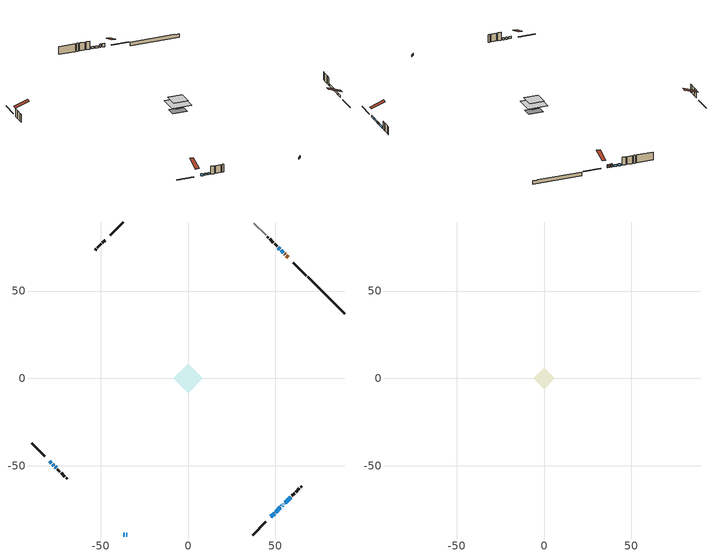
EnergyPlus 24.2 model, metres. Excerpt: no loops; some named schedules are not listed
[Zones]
conditioned space
 floor othersidecoefficients (Floor1 construction): -3.05,0 0,3.05 3.05,0 0,-3.05 z0.8
 floor adiabatic (AdiabaticFloorConstruction): -8.29,0 0,8.29 8.29,0 0,-8.29 z3.24
 floor foundation (Slab1 construction): -5.28,1.08 -1.08,5.28 5.28,-1.08 1.08,-5.28 z-1.49
 wall outside (RimJoist1 construction): 37.07,-89.48 44.54,-82.01 / -89.48,-37.07 -82.01,-44.54 / -37.07,89.48 -44.54,82.01 / 67.71,58.84 60.23,66.31 z0.8:1.1
 wall outside (AdiabaticWallConstruction 1): 57.32,69.23 56.29,70.25 / 55.64,70.91 55.24,71.3 z0.8:2.83
 wall outside (AdiabaticWallConstruction): -37.07,-89.48 -36.23,-89.48 / 47.45,-79.09 49.47,-77.08 / 54.59,71.96 53.26,73.29 / 52.6,73.95 51.65,74.9 / -79.09,-47.45 -78.08,-48.46 / -35.3,-89.48 -34.88,-89.48 / 50.13,-76.42 52.88,-73.67 / 53.53,-73.02 53.96,-72.58 / 54.62,-71.93 54.87,-71.68 / -77.43,-49.12 -76.62,-49.93 / -75.96,-50.58 -75.39,-51.15 / 55.53,-71.02 58.76,-67.79 z0.8:2.02
 wall outside (Wall1 construction): 59.41,-67.13 60.93,-65.62 / -74.74,-51.81 -73.22,-53.32 / -47.45,79.09 -48.97,77.58 / 50.99,75.56 49.48,77.07 z0.8:5.68
 wall outside (Wall2 construction): 61.58,-64.96 63.74,-62.81 / -72.57,-53.98 -70.41,-56.14 / -49.63,76.92 -51.78,74.76 / 48.82,77.73 46.66,79.88 z0.8:5.68
 wall outside (Wall3 construction): 64.4,-62.15 65.05,-61.5 / -69.75,-56.8 -69.1,-57.44 / -52.44,74.11 -53.09,73.46 / 46.01,80.54 45.36,81.19 z0.8:5.68
 wall foundation (FoundationWall1 construction): 68.36,58.18,-1.49 68.36,58.18,0.8 87.37,39.18,0.8 87.37,39.18,0.66 89.48,37.07,0.66 89.48,37.07,-1.49
 wall adiabatic (Wall4 construction): 44.7,81.85 37.72,88.83 z0.8:5.68
 window (WindowConstruction 9): -37.07,-89.48 -36.23,-89.48 z0.8:2.02
 window (WindowConstruction 3): 47.45,-79.09 49.47,-77.08 z0.8:2.02
 window (WindowConstruction 4): 54.59,71.96 53.26,73.29 z0.8:2.02
 window (WindowConstruction 5): 52.6,73.95 51.65,74.9 z0.8:2.02
 window (WindowConstruction 6): -79.09,-47.45 -78.08,-48.46 z0.8:2.02
 window (WindowConstruction 10): -35.3,-89.48 -34.88,-89.48 z0.8:2.02
 window (WindowConstruction 7): 50.13,-76.42 52.88,-73.67 z0.8:2.02
 window (WindowConstruction 8): 53.53,-73.01 53.96,-72.59 z0.8:2.02
 window (WindowConstruction 11): 54.62,-71.93 54.87,-71.68 z0.8:2.02
 window (WindowConstruction): -77.43,-49.12 -76.62,-49.93 z0.8:2.02
 window (WindowConstruction 1): -75.96,-50.58 -75.39,-51.15 z0.8:2.02
 window (WindowConstruction 2): 55.53,-71.02 58.76,-67.79 z0.8:2.02
 door (Door): 57.32,69.23 56.29,70.25 z0.8:2.83
 door (Door 1): 55.64,70.91 55.24,71.3 z0.8:2.83
 ceiling adiabatic (AdiabaticFloorConstruction): 0,-8.29 8.29,0 0,8.29 -8.29,0 z3.24
attic - vented
 floor to conditioned space (Floor2 construction Reversed): -6.25,0 0,6.25 6.25,0 0,-6.25 z5.68
 roof outside (Roof1 construction): 46.8,-79.75,5.68 40.71,-73.67,8.54 39.11,-75.27,8.54 45.19,-81.35,5.68; -79.75,-46.8,5.68 -73.67,-40.71,8.54 -75.27,-39.11,8.54 -81.35,-45.19,5.68; -46.8,79.75,5.68 -40.71,73.67,8.54 -39.11,75.27,8.54 -45.19,81.35,5.68; 57.97,68.57,5.68 51.89,62.49,8.54 53.49,60.89,8.54 59.58,66.97,5.68
[Building]
Building 1: Terrain=Suburbs
[Site:Location]
Toronto City Centre_ON: Latitude {deg}=43.63; Longitude {deg}=-79.39; Time Zone {hr}=-5; Elevation {m}=77; Keep Site Location Information=Yes
[Site:GroundTemperature:Shallow]
5.01852, 3.26908, 3.12898, 3.95918, 7.29196, 10.6092, 13.4851, 15.3069, 15.4617, 13.9799, 11.1774, 7.9619
[Site:WaterMainsTemperature]
Calculation Method=Schedule; Temperature Schedule=mains temperature schedule
[Material] Roughness=Rough; Thermal Absorptance=0.9
Name | Thickness {m} | Conductivity {W/m-K} | Density {kg/m3} | Specific Heat {J/kg-K} | Solar Absorptance | Visible Absorptance
asphalt or fiberglass shingles | 0.00635 | 0.162714 | 1121.4 | 1465.45 | 0.4 | 0.4
ceiling loosefill ins | 0.338667 | 0.0480833 | 16.02 | 1046.75 | 0.7 | 0.7
ceiling stud and cavity | 0.1397 | 0.532454 | 65.682 | 1177.47 | 0.7 | 0.7
concrete 4.0 in. | 0.1016 | 1.803125 | 2242.8 | 837.4 | 0.7 | 0.7
concrete 8.0 in. | 0.2032 | 1.803125 | 2242.8 | 837.4 | 0.7 | 0.7
door material | 0.04445 | 0.053851 | 512.64 | 1214.23 | 0.7 | 0.7
door material 1 | 0.04445 | 0.188738 | 512.64 | 1214.23 | 0.7 | 0.7
exterior vertical ins | 0.0216942 | 0.029427 | 32.04 | 1214.23 | 0.7 | 0.7
floor covering | 0.0127 | 0.0433444 | 54.468 | 1339.84 | 0.6 | 0.6
floor rigid ins; rim joist rigid ins; wall rigid ins | 0.051816 | 0.029427 | 32.04 | 1214.23 | 0.7 | 0.7
floor rigid ins 1; wall rigid ins 1 | 0.512978 | 0.029427 | 32.04 | 1214.23 | 0.7 | 0.7
floor stud and cavity | 0.1397 | 0.0765144 | 92.3553 | 1139.71 | 0.7 | 0.7
floor stud and cavity 1 | 0.1397 | 1.75129 | 37.0049 | 1207.88 | 0.7 | 0.7
furniture material conditioned space 1 | 0.1524 | 0.115458 | 640.8 | 1214.23 | 0.6 | 0.6
gypsum board | 0.0127 | 0.160291 | 801 | 837.4 | 0.6 | 0.6
gypsum board 1 | 0.0127 | 0.160291 | 801 | 837.4 | 0.7 | 0.7
osb sheathing 0.5 in. | 0.0127 | 0.115458 | 512.64 | 1214.23 | 0.7 | 0.7
osb sheathing 0.5 in. 1 | 0.0127 | 0.115458 | 512.64 | 1214.23 | 0.4 | 0.4
osb sheathing 0.75 in. | 0.01905 | 0.115458 | 512.64 | 1214.23 | 0.7 | 0.7
osb sheathing 2.0 in. | 0.0508 | 0.115458 | 512.64 | 1214.23 | 0.7 | 0.7
rim joist stud and cavity | 0.0508 | 0.308293 | 125.044 | 1163.47 | 0.6 | 0.6
wall stud and cavity | 0.1397 | 0.480863 | 139.0536 | 1170.24 | 0.7 | 0.7
wall stud and cavity 1 | 0.1397 | 0.0815399 | 139.0536 | 1170.24 | 0.7 | 0.7
wall stud and cavity 2 | 0.1397 | 0.0836902 | 139.0536 | 1170.24 | 0.7 | 0.7
wall stud and cavity 3 | 0.1397 | 0.0744579 | 139.0536 | 1170.24 | 0.7 | 0.7
wall stud and cavity 4 | 0.0889 | 0.380278 | 52.3479 | 1209.89 | 0.7 | 0.7
wall stud and cavity 5 | 0.0889 | 0.391764 | 83.0341 | 1211.67 | 0.7 | 0.7
wood siding | 0.0254 | 0.102417 | 544.68 | 1172.36 | 0.4 | 0.4
wood siding 1; wood siding 2; wood siding 3 | 0.0254 | 0.102417 | 544.68 | 1172.36 | 0.7 | 0.7
[WindowMaterial:SimpleGlazingSystem]
Name | U-Factor {W/m2-K} | Solar Heat Gain Coefficient
WindowMaterial | 2.91338 | 0.59
WindowMaterial 1 | 2.90203 | 0.57
WindowMaterial 2 | 2.89067 | 0.54
WindowMaterial 3 | 2.88329 | 0.52
WindowMaterial 4 | 2.91963 | 0.61
WindowMaterial 5 | 2.90827 | 0.58
WindowMaterial 6 | 2.8867 | 0.53
WindowMaterial 7 | 6.76988 | 0.73
WindowMaterial 8 | 6.972584 | 0.66
WindowMaterial 9 | 2.78052 | 0.31
[Construction]
AdiabaticFloorConstruction: floor stud and cavity 1, floor rigid ins 1, osb sheathing 0.75 in., floor covering
AdiabaticWallConstruction: wood siding 2, wall rigid ins 1, wall stud and cavity 4, gypsum board
AdiabaticWallConstruction 1: wood siding 3, wall rigid ins 1, wall stud and cavity 4, gypsum board
Door: door material
Door 1: door material 1
Floor1 construction: floor stud and cavity, floor rigid ins, osb sheathing 0.75 in., floor covering
Floor2 construction Reversed: gypsum board, ceiling stud and cavity, ceiling loosefill ins
FoundationWall1 construction: concrete 8.0 in., gypsum board 1
furniture construction conditioned space 1: furniture material conditioned space 1
PartitionWallConstruction: gypsum board, wall stud and cavity 5, gypsum board
RimJoist1 construction: wood siding 1, rim joist rigid ins, osb sheathing 2.0 in., rim joist stud and cavity
Roof1 construction: asphalt or fiberglass shingles
Slab1 construction: concrete 4.0 in.
Wall1 construction: wood siding, wall rigid ins, osb sheathing 0.5 in., wall stud and cavity, gypsum board
Wall2 construction: wood siding, osb sheathing 0.5 in., wall stud and cavity 1, gypsum board
Wall3 construction: wood siding, osb sheathing 0.5 in., wall stud and cavity 2, gypsum board
Wall4 construction: osb sheathing 0.5 in. 1, wall stud and cavity 3, gypsum board
WindowConstruction; WindowConstruction 2: WindowMaterial
WindowConstruction 1: WindowMaterial 1
WindowConstruction 10: WindowMaterial 8
WindowConstruction 11: WindowMaterial 9
WindowConstruction 3; WindowConstruction 6: WindowMaterial 2
WindowConstruction 4: WindowMaterial 3
WindowConstruction 5: WindowMaterial 4
WindowConstruction 7: WindowMaterial 5
WindowConstruction 8: WindowMaterial 6
WindowConstruction 9: WindowMaterial 7
[Zone] Multiplier=1; Part of Total Floor Area=Yes
Name | Volume {m3}
attic - vented | 36.335
conditioned space | 499.3
[Space]
Name | Zone | Volume {m3}
attic - vented 1 | attic - vented | 36.335
conditioned space 1 | conditioned space | 499.3
[ZoneInfiltration:EffectiveLeakageArea]
infil attic - vented 1: Zone or Space=attic - vented 1; Schedule=Always On Discrete; Effective Air Leakage Area {cm2}=3285.89; Stack Coefficient=0.000199444; Wind Coefficient=9.54181e-06
[ZoneMixing]
whole house fan mix: Zone or Space=attic - vented; Schedule=Always On Continuous; Design Flow Rate Calculation Method=Flow/Zone; Design Flow Rate {m3/s}=0; Source Zone or Space=conditioned space
[SurfaceProperty:OtherSideCoefficients]
other non-freezing space: Combined Convective/Radiative Film Coefficient {W/m2-K}=8.35; Constant Temperature Coefficient=1; External Dry-Bulb Temperature Coefficient=0; Ground Temperature Coefficient=0; Wind Speed Coefficient=0; Zone Air Temperature Coefficient=0; Constant Temperature Schedule=other non-freezing space; Previous Other Side Temperature Coefficient=0
[SurfaceProperty:ExposedFoundationPerimeter]
Slab1: Exposed Perimeter Calculation Method=TotalExposedPerimeter; Total Exposed Perimeter {m}=29.867
[InternalMass] Zone or ZoneList=conditioned space; Space or SpaceList=conditioned space 1
Name | Construction | Surface Area {m2}
furniture mass conditioned space 1 | furniture construction conditioned space 1 | 83.8
partition wall mass | PartitionWallConstruction | 209.5
[Lights]
interior lighting: Zone or ZoneList or Space or SpaceList=conditioned space 1; Schedule=interior lighting schedule; Design Level Calculation Method=LightingLevel; Lighting Level {W}=343.2; Return Air Fraction=0; Fraction Radiant=0.6; Fraction Visible=0.2; Fraction Replaceable=1
[People]
occupants: Zone or ZoneList or Space or SpaceList=conditioned space 1; Number of People Schedule=occupants schedule; Number of People Calculation Method=People; Number of People=3; Fraction Radiant=0.314171; Sensible Heat Fraction=0.56303; Activity Level Schedule=occupants activity schedule; Carbon Dioxide Generation Rate {m3/s-W}=0; Enable ASHRAE 55 Comfort Warnings=No; Mean Radiant Temperature Calculation Type=EnclosureAveraged
[ElectricEquipment] Zone or ZoneList or Space or SpaceList=conditioned space 1; Design Level Calculation Method=EquipmentLevel
Name | Schedule | Design Level {W} | Fraction Latent | Fraction Radiant | Fraction Lost
clothes dryer | clothes dryer schedule | 140.772 | 0.015 | 0.081 | 0.85
clothes washer | clothes washer schedule | 32.1985 | 0.03 | 0.162 | 0.7
cooking range | cooking range schedule | 208.969 | 0.08 | 0.432 | 0.2
dishwasher | dishwasher schedule | 66.8632 | 0.3 | 0.18 | 0.4
fridge | fridge schedule | 72.9452 | 0 | 0.6 | 0
mech vent house fan | mech vent house fan schedule | 7.62 | 0 | 0 | 1
mech vent house fan cfis | mech vent house fan cfis schedule | 0 | 0 | 0 | 0
misc plug loads | misc plug loads schedule | 494.7 | 0.045 | 0.513 | 0.1
whole house fan | Always On Discrete | 0 | 0 | 0 | 1
[OtherEquipment] Zone or ZoneList or Space or SpaceList=conditioned space 1; Design Level Calculation Method=EquipmentLevel
Name | Fuel Type | Schedule | Design Level {W} | Fraction Latent | Fraction Radiant | Fraction Lost
clothes dryer 1 | Electricity | clothes dryer schedule | 0 | 0.015 | 0.081 | 0.85
cooking range 1 | Electricity | cooking range schedule | 0 | 0.08 | 0.432 | 0.2
general water use latent | None | general water use schedule | 59.3978 | 1 | 0 | 0
general water use sensible | None | general water use schedule | -58.539 | 0 | 0.6 | 0
mech vent house fan latent load | None | Always On Discrete | 0 | 1 | 0 | 0
mech vent house fan sensible load | None | Always On Discrete | 0 | 0 | 0 | 0
water heater energy adjustment1 | NaturalGas | Always On Discrete | 0.01 | 0 | 0 | 1
[ZoneInfiltration:DesignFlowRate] Zone or ZoneList or Space or SpaceList=conditioned space 1; Schedule=Always On Discrete; Design Flow Rate Calculation Method=Flow/Zone; Design Flow Rate {m3/s}=0
infil flow; natural vent flow; whole house fan flow
[Foundation:Kiva]
Foundation Kiva 1: Initial Indoor Air Temperature {C}=21.1111; Wall Height Above Grade {m}=0.799978; Wall Depth Below Slab {m}=0.2032; Custom Block Material Name 1=exterior vertical ins; Custom Block Depth 1 {m}=2.28999; Custom Block X Position 1 {m}=0.2159; Custom Block Z Position 1 {m}=0
[Foundation:Kiva:Settings]
Soil Conductivity {W/m-K}=0.849921; Soil Density {kg/m3}=1842.3; Soil Specific Heat {J/kg-K}=418.7; Ground Solar Absorptivity=0.9; Ground Thermal Absorptivity=0.9; Ground Surface Roughness {m}=0.03; Far-Field Width {m}=40; Deep-Ground Boundary Condition=ZeroFlux; Deep-Ground Depth {m}=40; Minimum Cell Dimension {m}=0.2; Maximum Cell Growth Coefficient=3; Simulation Timestep=Timestep
[Exterior:Lights]
exterior lighting: Schedule=exterior lighting schedule; Design Level {W}=75.6
[Schedule:Constant]
Name | Hourly Value
Always On Continuous; mech vent house fan schedule; mech vent house fan cfis schedule; Always On Discrete | 1
other non-freezing space; fridge schedule | 0
occupants activity schedule | 117.228
[Schedule:Week:Daily]
interior lighting schedule Week Rule - Jan1-Jan27: interior lighting schedule day, interior lighting schedule day, interior lighting schedule day, interior lighting schedule day, interior lighting schedule day, interior lighting schedule day, interior lighting schedule day, interior lighting schedule default day, interior lighting schedule default day, interior lighting schedule default day, interior lighting schedule default day, interior lighting schedule default day
interior lighting schedule Week Rule - Jan28-Feb3: interior lighting schedule day, interior lighting schedule day, interior lighting schedule day, interior lighting schedule day, interior lighting schedule day 1, interior lighting schedule day 1, interior lighting schedule day 1, interior lighting schedule default day, interior lighting schedule default day, interior lighting schedule default day, interior lighting schedule default day, interior lighting schedule default day
interior lighting schedule Week Rule - Feb4-Feb24: interior lighting schedule day 1, interior lighting schedule day 1, interior lighting schedule day 1, interior lighting schedule day 1, interior lighting schedule day 1, interior lighting schedule day 1, interior lighting schedule day 1, interior lighting schedule default day, interior lighting schedule default day, interior lighting schedule default day, interior lighting schedule default day, interior lighting schedule default day
interior lighting schedule Week Rule - Feb25-Mar3: interior lighting schedule day 1, interior lighting schedule day 1, interior lighting schedule day 1, interior lighting schedule day 1, interior lighting schedule day 2, interior lighting schedule day 2, interior lighting schedule day 2, interior lighting schedule default day, interior lighting schedule default day, interior lighting schedule default day, interior lighting schedule default day, interior lighting schedule default day
interior lighting schedule Week Rule - Mar4-Mar31: interior lighting schedule day 2, interior lighting schedule day 2, interior lighting schedule day 2, interior lighting schedule day 2, interior lighting schedule day 2, interior lighting schedule day 2, interior lighting schedule day 2, interior lighting schedule default day, interior lighting schedule default day, interior lighting schedule default day, interior lighting schedule default day, interior lighting schedule default day
interior lighting schedule Week Rule - Apr1-Apr28: interior lighting schedule day 3, interior lighting schedule day 3, interior lighting schedule day 3, interior lighting schedule day 3, interior lighting schedule day 3, interior lighting schedule day 3, interior lighting schedule day 3, interior lighting schedule default day, interior lighting schedule default day, interior lighting schedule default day, interior lighting schedule default day, interior lighting schedule default day
interior lighting schedule Week Rule - Apr29-May5: interior lighting schedule day 3, interior lighting schedule day 3, interior lighting schedule day 4, interior lighting schedule day 4, interior lighting schedule day 4, interior lighting schedule day 4, interior lighting schedule day 4, interior lighting schedule default day, interior lighting schedule default day, interior lighting schedule default day, interior lighting schedule default day, interior lighting schedule default day
interior lighting schedule Week Rule - May6-May26: interior lighting schedule day 4, interior lighting schedule day 4, interior lighting schedule day 4, interior lighting schedule day 4, interior lighting schedule day 4, interior lighting schedule day 4, interior lighting schedule day 4, interior lighting schedule default day, interior lighting schedule default day, interior lighting schedule default day, interior lighting schedule default day, interior lighting schedule default day
interior lighting schedule Week Rule - May27-Jun2: interior lighting schedule day 4, interior lighting schedule day 4, interior lighting schedule day 4, interior lighting schedule day 4, interior lighting schedule day 4, interior lighting schedule day 5, interior lighting schedule day 5, interior lighting schedule default day, interior lighting schedule default day, interior lighting schedule default day, interior lighting schedule default day, interior lighting schedule default day
interior lighting schedule Week Rule - Jun3-Jun30: interior lighting schedule day 5, interior lighting schedule day 5, interior lighting schedule day 5, interior lighting schedule day 5, interior lighting schedule day 5, interior lighting schedule day 5, interior lighting schedule day 5, interior lighting schedule default day, interior lighting schedule default day, interior lighting schedule default day, interior lighting schedule default day, interior lighting schedule default day
interior lighting schedule Week Rule - Jul1-Jul28: interior lighting schedule day 6, interior lighting schedule day 6, interior lighting schedule day 6, interior lighting schedule day 6, interior lighting schedule day 6, interior lighting schedule day 6, interior lighting schedule day 6, interior lighting schedule default day, interior lighting schedule default day, interior lighting schedule default day, interior lighting schedule default day, interior lighting schedule default day
interior lighting schedule Week Rule - Jul29-Aug4: interior lighting schedule day 6, interior lighting schedule day 6, interior lighting schedule day 6, interior lighting schedule day 7, interior lighting schedule day 7, interior lighting schedule day 7, interior lighting schedule day 7, interior lighting schedule default day, interior lighting schedule default day, interior lighting schedule default day, interior lighting schedule default day, interior lighting schedule default day
interior lighting schedule Week Rule - Aug5-Aug25: interior lighting schedule day 7, interior lighting schedule day 7, interior lighting schedule day 7, interior lighting schedule day 7, interior lighting schedule day 7, interior lighting schedule day 7, interior lighting schedule day 7, interior lighting schedule default day, interior lighting schedule default day, interior lighting schedule default day, interior lighting schedule default day, interior lighting schedule default day
interior lighting schedule Week Rule - Aug26-Sep1: interior lighting schedule day 7, interior lighting schedule day 7, interior lighting schedule day 7, interior lighting schedule day 7, interior lighting schedule day 7, interior lighting schedule day 7, interior lighting schedule day 8, interior lighting schedule default day, interior lighting schedule default day, interior lighting schedule default day, interior lighting schedule default day, interior lighting schedule default day
interior lighting schedule Week Rule - Sep2-Sep29: interior lighting schedule day 8, interior lighting schedule day 8, interior lighting schedule day 8, interior lighting schedule day 8, interior lighting schedule day 8, interior lighting schedule day 8, interior lighting schedule day 8, interior lighting schedule default day, interior lighting schedule default day, interior lighting schedule default day, interior lighting schedule default day, interior lighting schedule default day
interior lighting schedule Week Rule - Sep30-Oct6: interior lighting schedule day 8, interior lighting schedule day 9, interior lighting schedule day 9, interior lighting schedule day 9, interior lighting schedule day 9, interior lighting schedule day 9, interior lighting schedule day 9, interior lighting schedule default day, interior lighting schedule default day, interior lighting schedule default day, interior lighting schedule default day, interior lighting schedule default day
interior lighting schedule Week Rule - Oct7-Oct27: interior lighting schedule day 9, interior lighting schedule day 9, interior lighting schedule day 9, interior lighting schedule day 9, interior lighting schedule day 9, interior lighting schedule day 9, interior lighting schedule day 9, interior lighting schedule default day, interior lighting schedule default day, interior lighting schedule default day, interior lighting schedule default day, interior lighting schedule default day
interior lighting schedule Week Rule - Oct28-Nov3: interior lighting schedule day 9, interior lighting schedule day 9, interior lighting schedule day 9, interior lighting schedule day 9, interior lighting schedule day 10, interior lighting schedule day 10, interior lighting schedule day 10, interior lighting schedule default day, interior lighting schedule default day, interior lighting schedule default day, interior lighting schedule default day, interior lighting schedule default day
interior lighting schedule Week Rule - Nov4-Nov24: interior lighting schedule day 10, interior lighting schedule day 10, interior lighting schedule day 10, interior lighting schedule day 10, interior lighting schedule day 10, interior lighting schedule day 10, interior lighting schedule day 10, interior lighting schedule default day, interior lighting schedule default day, interior lighting schedule default day, interior lighting schedule default day, interior lighting schedule default day
interior lighting schedule Week Rule - Nov25-Dec1: interior lighting schedule day 10, interior lighting schedule day 10, interior lighting schedule day 10, interior lighting schedule day 10, interior lighting schedule day 10, interior lighting schedule day 10, interior lighting schedule day 11, interior lighting schedule default day, interior lighting schedule default day, interior lighting schedule default day, interior lighting schedule default day, interior lighting schedule default day
interior lighting schedule Week Rule - Dec2-Dec31: interior lighting schedule day 11, interior lighting schedule day 11, interior lighting schedule day 11, interior lighting schedule day 11, interior lighting schedule day 11, interior lighting schedule day 11, interior lighting schedule day 11, interior lighting schedule default day, interior lighting schedule default day, interior lighting schedule default day, interior lighting schedule default day, interior lighting schedule default day
occupants schedule Week Rule - Jan1-Dec31: occupants schedule day, occupants schedule day, occupants schedule day, occupants schedule day, occupants schedule day, occupants schedule day, occupants schedule day, occupants schedule default day, occupants schedule default day, occupants schedule default day, occupants schedule default day, occupants schedule default day
clothes dryer schedule Week Rule - Jan1-Dec31: clothes dryer schedule day, clothes dryer schedule day, clothes dryer schedule day, clothes dryer schedule day, clothes dryer schedule day, clothes dryer schedule day, clothes dryer schedule day, clothes dryer schedule default day, clothes dryer schedule default day, clothes dryer schedule default day, clothes dryer schedule default day, clothes dryer schedule default day
clothes washer schedule Week Rule - Jan1-Dec31: clothes washer schedule day, clothes washer schedule day, clothes washer schedule day, clothes washer schedule day, clothes washer schedule day, clothes washer schedule day, clothes washer schedule day, clothes washer schedule default day, clothes washer schedule default day, clothes washer schedule default day, clothes washer schedule default day, clothes washer schedule default day
cooking range schedule Week Rule - Jan1-Dec31: cooking range schedule day, cooking range schedule day, cooking range schedule day, cooking range schedule day, cooking range schedule day, cooking range schedule day, cooking range schedule day, cooking range schedule default day, cooking range schedule default day, cooking range schedule default day, cooking range schedule default day, cooking range schedule default day
dishwasher schedule Week Rule - Jan1-Dec31: dishwasher schedule day, dishwasher schedule day, dishwasher schedule day, dishwasher schedule day, dishwasher schedule day, dishwasher schedule day, dishwasher schedule day, dishwasher schedule default day, dishwasher schedule default day, dishwasher schedule default day, dishwasher schedule default day, dishwasher schedule default day
misc plug loads schedule Week Rule - Jan1-Dec31: misc plug loads schedule day, misc plug loads schedule day, misc plug loads schedule day, misc plug loads schedule day, misc plug loads schedule day, misc plug loads schedule day, misc plug loads schedule day, misc plug loads schedule default day, misc plug loads schedule default day, misc plug loads schedule default day, misc plug loads schedule default day, misc plug loads schedule default day
general water use schedule Week Rule - Jan1-Dec31: general water use schedule day, general water use schedule day, general water use schedule day, general water use schedule day, general water use schedule day, general water use schedule day, general water use schedule day, general water use schedule default day, general water use schedule default day, general water use schedule default day, general water use schedule default day, general water use schedule default day
exterior lighting schedule Week Rule - Jan1-Jan27: exterior lighting schedule day, exterior lighting schedule day, exterior lighting schedule day, exterior lighting schedule day, exterior lighting schedule day, exterior lighting schedule day, exterior lighting schedule day, exterior lighting schedule default day, exterior lighting schedule default day, exterior lighting schedule default day, exterior lighting schedule default day, exterior lighting schedule default day
exterior lighting schedule Week Rule - Jan28-Feb3: exterior lighting schedule day, exterior lighting schedule day, exterior lighting schedule day, exterior lighting schedule day, exterior lighting schedule day 1, exterior lighting schedule day 1, exterior lighting schedule day 1, exterior lighting schedule default day, exterior lighting schedule default day, exterior lighting schedule default day, exterior lighting schedule default day, exterior lighting schedule default day
exterior lighting schedule Week Rule - Feb4-Feb24: exterior lighting schedule day 1, exterior lighting schedule day 1, exterior lighting schedule day 1, exterior lighting schedule day 1, exterior lighting schedule day 1, exterior lighting schedule day 1, exterior lighting schedule day 1, exterior lighting schedule default day, exterior lighting schedule default day, exterior lighting schedule default day, exterior lighting schedule default day, exterior lighting schedule default day
exterior lighting schedule Week Rule - Feb25-Mar3: exterior lighting schedule day 1, exterior lighting schedule day 1, exterior lighting schedule day 1, exterior lighting schedule day 1, exterior lighting schedule day 2, exterior lighting schedule day 2, exterior lighting schedule day 2, exterior lighting schedule default day, exterior lighting schedule default day, exterior lighting schedule default day, exterior lighting schedule default day, exterior lighting schedule default day
exterior lighting schedule Week Rule - Mar4-Mar31: exterior lighting schedule day 2, exterior lighting schedule day 2, exterior lighting schedule day 2, exterior lighting schedule day 2, exterior lighting schedule day 2, exterior lighting schedule day 2, exterior lighting schedule day 2, exterior lighting schedule default day, exterior lighting schedule default day, exterior lighting schedule default day, exterior lighting schedule default day, exterior lighting schedule default day
exterior lighting schedule Week Rule - Apr1-Apr28: exterior lighting schedule day 3, exterior lighting schedule day 3, exterior lighting schedule day 3, exterior lighting schedule day 3, exterior lighting schedule day 3, exterior lighting schedule day 3, exterior lighting schedule day 3, exterior lighting schedule default day, exterior lighting schedule default day, exterior lighting schedule default day, exterior lighting schedule default day, exterior lighting schedule default day
exterior lighting schedule Week Rule - Apr29-May5: exterior lighting schedule day 3, exterior lighting schedule day 3, exterior lighting schedule day 4, exterior lighting schedule day 4, exterior lighting schedule day 4, exterior lighting schedule day 4, exterior lighting schedule day 4, exterior lighting schedule default day, exterior lighting schedule default day, exterior lighting schedule default day, exterior lighting schedule default day, exterior lighting schedule default day
exterior lighting schedule Week Rule - May6-May26: exterior lighting schedule day 4, exterior lighting schedule day 4, exterior lighting schedule day 4, exterior lighting schedule day 4, exterior lighting schedule day 4, exterior lighting schedule day 4, exterior lighting schedule day 4, exterior lighting schedule default day, exterior lighting schedule default day, exterior lighting schedule default day, exterior lighting schedule default day, exterior lighting schedule default day
exterior lighting schedule Week Rule - May27-Jun2: exterior lighting schedule day 4, exterior lighting schedule day 4, exterior lighting schedule day 4, exterior lighting schedule day 4, exterior lighting schedule day 4, exterior lighting schedule day 5, exterior lighting schedule day 5, exterior lighting schedule default day, exterior lighting schedule default day, exterior lighting schedule default day, exterior lighting schedule default day, exterior lighting schedule default day
exterior lighting schedule Week Rule - Jun3-Jun30: exterior lighting schedule day 5, exterior lighting schedule day 5, exterior lighting schedule day 5, exterior lighting schedule day 5, exterior lighting schedule day 5, exterior lighting schedule day 5, exterior lighting schedule day 5, exterior lighting schedule default day, exterior lighting schedule default day, exterior lighting schedule default day, exterior lighting schedule default day, exterior lighting schedule default day
exterior lighting schedule Week Rule - Jul1-Jul28: exterior lighting schedule day 6, exterior lighting schedule day 6, exterior lighting schedule day 6, exterior lighting schedule day 6, exterior lighting schedule day 6, exterior lighting schedule day 6, exterior lighting schedule day 6, exterior lighting schedule default day, exterior lighting schedule default day, exterior lighting schedule default day, exterior lighting schedule default day, exterior lighting schedule default day
exterior lighting schedule Week Rule - Jul29-Aug4: exterior lighting schedule day 6, exterior lighting schedule day 6, exterior lighting schedule day 6, exterior lighting schedule day 7, exterior lighting schedule day 7, exterior lighting schedule day 7, exterior lighting schedule day 7, exterior lighting schedule default day, exterior lighting schedule default day, exterior lighting schedule default day, exterior lighting schedule default day, exterior lighting schedule default day
exterior lighting schedule Week Rule - Aug5-Aug25: exterior lighting schedule day 7, exterior lighting schedule day 7, exterior lighting schedule day 7, exterior lighting schedule day 7, exterior lighting schedule day 7, exterior lighting schedule day 7, exterior lighting schedule day 7, exterior lighting schedule default day, exterior lighting schedule default day, exterior lighting schedule default day, exterior lighting schedule default day, exterior lighting schedule default day
exterior lighting schedule Week Rule - Aug26-Sep1: exterior lighting schedule day 7, exterior lighting schedule day 7, exterior lighting schedule day 7, exterior lighting schedule day 7, exterior lighting schedule day 7, exterior lighting schedule day 7, exterior lighting schedule day 8, exterior lighting schedule default day, exterior lighting schedule default day, exterior lighting schedule default day, exterior lighting schedule default day, exterior lighting schedule default day
exterior lighting schedule Week Rule - Sep2-Sep29: exterior lighting schedule day 8, exterior lighting schedule day 8, exterior lighting schedule day 8, exterior lighting schedule day 8, exterior lighting schedule day 8, exterior lighting schedule day 8, exterior lighting schedule day 8, exterior lighting schedule default day, exterior lighting schedule default day, exterior lighting schedule default day, exterior lighting schedule default day, exterior lighting schedule default day
exterior lighting schedule Week Rule - Sep30-Oct6: exterior lighting schedule day 8, exterior lighting schedule day 9, exterior lighting schedule day 9, exterior lighting schedule day 9, exterior lighting schedule day 9, exterior lighting schedule day 9, exterior lighting schedule day 9, exterior lighting schedule default day, exterior lighting schedule default day, exterior lighting schedule default day, exterior lighting schedule default day, exterior lighting schedule default day
exterior lighting schedule Week Rule - Oct7-Oct27: exterior lighting schedule day 9, exterior lighting schedule day 9, exterior lighting schedule day 9, exterior lighting schedule day 9, exterior lighting schedule day 9, exterior lighting schedule day 9, exterior lighting schedule day 9, exterior lighting schedule default day, exterior lighting schedule default day, exterior lighting schedule default day, exterior lighting schedule default day, exterior lighting schedule default day
exterior lighting schedule Week Rule - Oct28-Nov3: exterior lighting schedule day 9, exterior lighting schedule day 9, exterior lighting schedule day 9, exterior lighting schedule day 9, exterior lighting schedule day 10, exterior lighting schedule day 10, exterior lighting schedule day 10, exterior lighting schedule default day, exterior lighting schedule default day, exterior lighting schedule default day, exterior lighting schedule default day, exterior lighting schedule default day
exterior lighting schedule Week Rule - Nov4-Nov24: exterior lighting schedule day 10, exterior lighting schedule day 10, exterior lighting schedule day 10, exterior lighting schedule day 10, exterior lighting schedule day 10, exterior lighting schedule day 10, exterior lighting schedule day 10, exterior lighting schedule default day, exterior lighting schedule default day, exterior lighting schedule default day, exterior lighting schedule default day, exterior lighting schedule default day
exterior lighting schedule Week Rule - Nov25-Dec1: exterior lighting schedule day 10, exterior lighting schedule day 10, exterior lighting schedule day 10, exterior lighting schedule day 10, exterior lighting schedule day 10, exterior lighting schedule day 10, exterior lighting schedule day 11, exterior lighting schedule default day, exterior lighting schedule default day, exterior lighting schedule default day, exterior lighting schedule default day, exterior lighting schedule default day
exterior lighting schedule Week Rule - Dec2-Dec31: exterior lighting schedule day 11, exterior lighting schedule day 11, exterior lighting schedule day 11, exterior lighting schedule day 11, exterior lighting schedule day 11, exterior lighting schedule day 11, exterior lighting schedule day 11, exterior lighting schedule default day, exterior lighting schedule default day, exterior lighting schedule default day, exterior lighting schedule default day, exterior lighting schedule default day
[Schedule:Year]
interior lighting schedule: interior lighting schedule Week Rule - Jan1-Jan27, 1, 1, 1, 27, interior lighting schedule Week Rule - Jan28-Feb3, 1, 28, 2, 3, interior lighting schedule Week Rule - Feb4-Feb24, 2, 4, 2, 24, interior lighting schedule Week Rule - Feb25-Mar3, 2, 25, 3, 3, interior lighting schedule Week Rule - Mar4-Mar31, 3, 4, 3, 31, interior lighting schedule Week Rule - Apr1-Apr28, 4, 1, 4, 28, interior lighting schedule Week Rule - Apr29-May5, 4, 29, 5, 5, interior lighting schedule Week Rule - May6-May26, 5, 6, 5, 26, interior lighting schedule Week Rule - May27-Jun2, 5, 27, 6, 2, interior lighting schedule Week Rule - Jun3-Jun30, 6, 3, 6, 30, interior lighting schedule Week Rule - Jul1-Jul28, 7, 1, 7, 28, interior lighting schedule Week Rule - Jul29-Aug4, 7, 29, 8, 4, interior lighting schedule Week Rule - Aug5-Aug25, 8, 5, 8, 25, interior lighting schedule Week Rule - Aug26-Sep1, 8, 26, 9, 1, interior lighting schedule Week Rule - Sep2-Sep29, 9, 2, 9, 29, interior lighting schedule Week Rule - Sep30-Oct6, 9, 30, 10, 6, interior lighting schedule Week Rule - Oct7-Oct27, 10, 7, 10, 27, interior lighting schedule Week Rule - Oct28-Nov3, 10, 28, 11, 3, interior lighting schedule Week Rule - Nov4-Nov24, 11, 4, 11, 24, interior lighting schedule Week Rule - Nov25-Dec1, 11, 25, 12, 1, interior lighting schedule Week Rule - Dec2-Dec31, 12, 2, 12, 31
occupants schedule: occupants schedule Week Rule - Jan1-Dec31, 1, 1, 12, 31
clothes dryer schedule: clothes dryer schedule Week Rule - Jan1-Dec31, 1, 1, 12, 31
clothes washer schedule: clothes washer schedule Week Rule - Jan1-Dec31, 1, 1, 12, 31
cooking range schedule: cooking range schedule Week Rule - Jan1-Dec31, 1, 1, 12, 31
dishwasher schedule: dishwasher schedule Week Rule - Jan1-Dec31, 1, 1, 12, 31
misc plug loads schedule: misc plug loads schedule Week Rule - Jan1-Dec31, 1, 1, 12, 31
general water use schedule: general water use schedule Week Rule - Jan1-Dec31, 1, 1, 12, 31
exterior lighting schedule: exterior lighting schedule Week Rule - Jan1-Jan27, 1, 1, 1, 27, exterior lighting schedule Week Rule - Jan28-Feb3, 1, 28, 2, 3, exterior lighting schedule Week Rule - Feb4-Feb24, 2, 4, 2, 24, exterior lighting schedule Week Rule - Feb25-Mar3, 2, 25, 3, 3, exterior lighting schedule Week Rule - Mar4-Mar31, 3, 4, 3, 31, exterior lighting schedule Week Rule - Apr1-Apr28, 4, 1, 4, 28, exterior lighting schedule Week Rule - Apr29-May5, 4, 29, 5, 5, exterior lighting schedule Week Rule - May6-May26, 5, 6, 5, 26, exterior lighting schedule Week Rule - May27-Jun2, 5, 27, 6, 2, exterior lighting schedule Week Rule - Jun3-Jun30, 6, 3, 6, 30, exterior lighting schedule Week Rule - Jul1-Jul28, 7, 1, 7, 28, exterior lighting schedule Week Rule - Jul29-Aug4, 7, 29, 8, 4, exterior lighting schedule Week Rule - Aug5-Aug25, 8, 5, 8, 25, exterior lighting schedule Week Rule - Aug26-Sep1, 8, 26, 9, 1, exterior lighting schedule Week Rule - Sep2-Sep29, 9, 2, 9, 29, exterior lighting schedule Week Rule - Sep30-Oct6, 9, 30, 10, 6, exterior lighting schedule Week Rule - Oct7-Oct27, 10, 7, 10, 27, exterior lighting schedule Week Rule - Oct28-Nov3, 10, 28, 11, 3, exterior lighting schedule Week Rule - Nov4-Nov24, 11, 4, 11, 24, exterior lighting schedule Week Rule - Nov25-Dec1, 11, 25, 12, 1, exterior lighting schedule Week Rule - Dec2-Dec31, 12, 2, 12, 31
[Schedule:Compact]
mains temperature schedule: Through: 01/01, For: AllDays, Until: 24:00, 8.80333, Through: 01/02, For: AllDays, Until: 24:00, 8.74333, Through: 01/03, For: AllDays, Until: 24:00, 8.68389, Through: 01/04, For: AllDays, Until: 24:00, 8.62611, Through: 01/05, For: AllDays, Until: 24:00, 8.56944, Through: 01/06, For: AllDays, Until: 24:00, 8.51389, Through: 01/07, For: AllDays, Until: 24:00, 8.45944, Through: 01/08, For: AllDays, Until: 24:00, 8.40611, Through: 01/09, For: AllDays, Until: 24:00, 8.35389, Through: 01/10, For: AllDays, Until: 24:00, 8.30278, Through: 01/11, For: AllDays, Until: 24:00, 8.25333, Through: 01/12, For: AllDays, Until: 24:00, 8.205, Through: 01/13, For: AllDays, Until: 24:00, 8.15778, Through: 01/14, For: AllDays, Until: 24:00, 8.11222, Through: 01/15, For: AllDays, Until: 24:00, 8.06778, Through: 01/16, For: AllDays, Until: 24:00, 8.02444, Through: 01/17, For: AllDays, Until: 24:00, 7.98222, Through: 01/18, For: AllDays, Until: 24:00, 7.94167, Through: 01/19, For: AllDays, Until: 24:00, 7.90222, Through: 01/20, For: AllDays, Until: 24:00, 7.86444, Through: 01/21, For: AllDays, Until: 24:00, 7.82778, Through: 01/22, For: AllDays, Until: 24:00, 7.79278, Through: 01/23, For: AllDays, Until: 24:00, 7.75889, Through: 01/24, For: AllDays, Until: 24:00, 7.72667, Through: 01/25, For: AllDays, Until: 24:00, 7.69556, Through: 01/26, For: AllDays, Until: 24:00, 7.66611, Through: 01/27, For: AllDays, Until: 24:00, 7.63778, Through: 01/28, For: AllDays, Until: 24:00, 7.61111, Through: 01/29, For: AllDays, Until: 24:00, 7.58556, Through: 01/30, For: AllDays, Until: 24:00, 7.56167, Through: 01/31, For: AllDays, Until: 24:00, 7.53944, Through: 02/01, For: AllDays, Until: 24:00, 7.51833, Through: 02/02, For: AllDays, Until: 24:00, 7.49889, Through: 02/03, For: AllDays, Until: 24:00, 7.48111, Through: 02/04, For: AllDays, Until: 24:00, 7.46444, Through: 02/05, For: AllDays, Until: 24:00, 7.44944, Through: 02/06, For: AllDays, Until: 24:00, 7.43556, Through: 02/07, For: AllDays, Until: 24:00, 7.42333, Through: 02/08, For: AllDays, Until: 24:00, 7.41278, Through: 02/09, For: AllDays, Until: 24:00, 7.40389, Through: 02/10, For: AllDays, Until: 24:00, 7.39611, Through: 02/11, For: AllDays, Until: 24:00, 7.39, Through: 02/12, For: AllDays, Until: 24:00, 7.38556, Through: 02/13, For: AllDays, Until: 24:00, 7.38222, Through: 02/14, For: AllDays, Until: 24:00, 7.38056, Through: 02/15, For: AllDays, Until: 24:00, 7.38056, Through: 02/16, For: AllDays, Until: 24:00, 7.38222, Through: 02/17, For: AllDays, Until: 24:00, 7.385, Through: 02/18, For: AllDays, Until: 24:00, 7.38944, Through: 02/19, For: AllDays, Until: 24:00, 7.395, Through: 02/20, For: AllDays, Until: 24:00, 7.40278, Through: 02/21, For: AllDays, Until: 24:00, 7.41167, Through: 02/22, For: AllDays, Until: 24:00, 7.42222, Through: 02/23, For: AllDays, Until: 24:00, 7.43389, Through: 02/24, For: AllDays, Until: 24:00, 7.44722, Through: 02/25, For: AllDays, Until: 24:00, 7.46222, Through: 02/26, For: AllDays, Until: 24:00, 7.47833, Through: 02/27, For: AllDays, Until: 24:00, 7.49611, Through: 02/28, For: AllDays, Until: 24:00, 7.51556, Through: 03/01, For: AllDays, Until: 24:00, 7.53667, Through: 03/02, For: AllDays, Until: 24:00, 7.55889, Through: 03/03, For: AllDays, Until: 24:00, 7.58222, Through: 03/04, For: AllDays, Until: 24:00, 7.60722, Through: 03/05, For: AllDays, Until: 24:00, 7.63389, Through: 03/06, For: AllDays, Until: 24:00, 7.66222, Through: 03/07, For: AllDays, Until: 24:00, 7.69111, Through: 03/08, For: AllDays, Until: 24:00, 7.72222, Through: 03/09, For: AllDays, Until: 24:00, 7.75444, Through: 03/10, For: AllDays, Until: 24:00, 7.78778, Through: 03/11, For: AllDays, Until: 24:00, 7.82278, Through: 03/12, For: AllDays, Until: 24:00, 7.85944, Through: 03/13, For: AllDays, Until: 24:00, 7.89722, Through: 03/14, For: AllDays, Until: 24:00, 7.93611, Through: 03/15, For: AllDays, Until: 24:00, 7.97667, Through: 03/16, For: AllDays, Until: 24:00, 8.01833, Through: 03/17, For: AllDays, Until: 24:00, 8.06167, Through: 03/18, For: AllDays, Until: 24:00, 8.10611, Through: 03/19, For: AllDays, Until: 24:00, 8.15167, Through: 03/20, For: AllDays, Until: 24:00, 8.19833, Through: 03/21, For: AllDays, Until: 24:00, 8.24667, Through: 03/22, For: AllDays, Until: 24:00, 8.29611, Through: 03/23, For: AllDays, Until: 24:00, 8.34667, Through: 03/24, For: AllDays, Until: 24:00, 8.39889, Through: 03/25, For: AllDays, Until: 24:00, 8.45167, Through: 03/26, For: AllDays, Until: 24:00, 8.50611, Through: 03/27, For: AllDays, Until: 24:00, 8.56167, Through: 03/28, For: AllDays, Until: 24:00, 8.61833, Through: 03/29, For: AllDays, Until: 24:00, 8.67611, Through: 03/30, For: AllDays, Until: 24:00, 8.735, Through: 03/31, For: AllDays, Until: 24:00, 8.795, Through: 04/01, For: AllDays, Until: 24:00, 8.85611, Through: 04/02, For: AllDays, Until: 24:00, 8.91833, Through: 04/03, For: AllDays, Until: 24:00, 8.98167, Through: 04/04, For: AllDays, Until: 24:00, 9.04556, Through: 04/05, For: AllDays, Until: 24:00, 9.11111, Through: 04/06, For: AllDays, Until: 24:00, 9.17722, Through: 04/07, For: AllDays, Until: 24:00, 9.24444, Through: 04/08, For: AllDays, Until: 24:00, 9.31222, Through: 04/09, For: AllDays, Until: 24:00, 9.38167, Through: 04/10, For: AllDays, Until: 24:00, 9.45167, Through: 04/11, For: AllDays, Until: 24:00, 9.52222, Through: 04/12, For: AllDays, Until: 24:00, 9.59444, Through: 04/13, For: AllDays, Until: 24:00, 9.66667, Through: 04/14, For: AllDays, Until: 24:00, 9.74, Through: 04/15, For: AllDays, Until: 24:00, 9.81444, Through: 04/16, For: AllDays, Until: 24:00, 9.88944, Through: 04/17, For: AllDays, Until: 24:00, 9.96556, Through: 04/18, For: AllDays, Until: 24:00, 10.0417, Through: 04/19, For: AllDays, Until: 24:00, 10.1189, Through: 04/20, For: AllDays, Until: 24:00, 10.1972, Through: 04/21, For: AllDays, Until: 24:00, 10.2756, Through: 04/22, For: AllDays, Until: 24:00, 10.355, Through: 04/23, For: AllDays, Until: 24:00, 10.435, Through: 04/24, For: AllDays, Until: 24:00, 10.515, Through: 04/25, For: AllDays, Until: 24:00, 10.5961, Through: 04/26, For: AllDays, Until: 24:00, 10.6778, Through: 04/27, For: AllDays, Until: 24:00, 10.76, Through: 04/28, For: AllDays, Until: 24:00, 10.8428, Through: 04/29, For: AllDays, Until: 24:00, 10.9261, Through: 04/30, For: AllDays, Until: 24:00, 11.0094, Through: 05/01, For: AllDays, Until: 24:00, 11.0933, Through: 05/02, For: AllDays, Until: 24:00, 11.1778, Through: 05/03, For: AllDays, Until: 24:00, 11.2628, Through: 05/04, For: AllDays, Until: 24:00, 11.3478, Through: 05/05, For: AllDays, Until: 24:00, 11.4333, Through: 05/06, For: AllDays, Until: 24:00, 11.5189, Through: 05/07, For: AllDays, Until: 24:00, 11.605, Through: 05/08, For: AllDays, Until: 24:00, 11.6917, Through: 05/09, For: AllDays, Until: 24:00, 11.7778, Through: 05/10, For: AllDays, Until: 24:00, 11.865, Through: 05/11, For: AllDays, Until: 24:00, 11.9517, Through: 05/12, For: AllDays, Until: 24:00, 12.0389, Through: 05/13, For: AllDays, Until: 24:00, 12.1261, Through: 05/14, For: AllDays, Until: 24:00, 12.2133, Through: 05/15, For: AllDays, Until: 24:00, 12.3006, Through: 05/16, For: AllDays, Until: 24:00, 12.3883, Through: 05/17, For: AllDays, Until: 24:00, 12.4756, Through: 05/18, For: AllDays, Until: 24:00, 12.5628, Through: 05/19, For: AllDays, Until: 24:00, 12.6506, Through: 05/20, For: AllDays, Until: 24:00, 12.7378, Through: 05/21, For: AllDays, Until: 24:00, 12.825, Through: 05/22, For: AllDays, Until: 24:00, 12.9122, Through: 05/23, For: AllDays, Until: 24:00, 12.9994, Through: 05/24, For: AllDays, Until: 24:00, 13.0861, Through: 05/25, For: AllDays, Until: 24:00, 13.1728, Through: 05/26, For: AllDays, Until: 24:00, 13.2594, Through: 05/27, For: AllDays, Until: 24:00, 13.3456, Through: 05/28, For: AllDays, Until: 24:00, 13.4317, Through: 05/29, For: AllDays, Until: 24:00, 13.5172, Through: 05/30, For: AllDays, Until: 24:00, 13.6028, Through: 05/31, For: AllDays, Until: 24:00, 13.6878, Through: 06/01, For: AllDays, Until: 24:00, 13.7722, Through: 06/02, For: AllDays, Until: 24:00, 13.8567, Through: 06/03, For: AllDays, Until: 24:00, 13.9406, Through: 06/04, For: AllDays, Until: 24:00, 14.0239, Through: 06/05, For: AllDays, Until: 24:00, 14.1067, Through: 06/06, For: AllDays, Until: 24:00, 14.1894, Through: 06/07, For: AllDays, Until: 24:00, 14.2711, Through: 06/08, For: AllDays, Until: 24:00, 14.3528, Through: 06/09, For: AllDays, Until: 24:00, 14.4339, Through: 06/10, For: AllDays, Until: 24:00, 14.5139, Through: 06/11, For: AllDays, Until: 24:00, 14.5939, Through: 06/12, For: AllDays, Until: 24:00, 14.6728, Through: 06/13, For: AllDays, Until: 24:00, 14.7511, Through: 06/14, For: AllDays, Until: 24:00, 14.8289, Through: 06/15, For: AllDays, Until: 24:00, 14.9061, Through: 06/16, For: AllDays, Until: 24:00, 14.9822, Through: 06/17, For: AllDays, Until: 24:00, 15.0578, Through: 06/18, For: AllDays, Until: 24:00, 15.1328, Through: 06/19, For: AllDays, Until: 24:00, 15.2067, Through: 06/20, For: AllDays, Until: 24:00, 15.28, Through: 06/21, For: AllDays, Until: 24:00, 15.3522, Through: 06/22, For: AllDays, Until: 24:00, 15.4239, Through: 06/23, For: AllDays, Until: 24:00, 15.4944, Through: 06/24, For: AllDays, Until: 24:00, 15.5639, Through: 06/25, For: AllDays, Until: 24:00, 15.6328, Through: 06/26, For: AllDays, Until: 24:00, 15.7006, Through: 06/27, For: AllDays, Until: 24:00, 15.7678, Through: 06/28, For: AllDays, Until: 24:00, 15.8333, Through: 06/29, For: AllDays, Until: 24:00, 15.8983, Through: 06/30, For: AllDays, Until: 24:00, 15.9622, Through: 07/01, For: AllDays, Until: 24:00, 16.025, Through: 07/02, For: AllDays, Until: 24:00, 16.0872, Through: 07/03, For: AllDays, Until: 24:00, 16.1478, Through: 07/04, For: AllDays, Until: 24:00, 16.2072, Through: 07/05, For: AllDays, Until: 24:00, 16.2661, Through: 07/06, For: AllDays, Until: 24:00, 16.3233, Through: 07/07, For: AllDays, Until: 24:00, 16.3794, Through: 07/08, For: AllDays, Until: 24:00, 16.435, Through: 07/09, For: AllDays, Until: 24:00, 16.4889, Through: 07/10, For: AllDays, Until: 24:00, 16.5417, Through: 07/11, For: AllDays, Until: 24:00, 16.5928, Through: 07/12, For: AllDays, Until: 24:00, 16.6433, Through: 07/13, For: AllDays, Until: 24:00, 16.6922, Through: 07/14, For: AllDays, Until: 24:00, 16.74, Through: 07/15, For: AllDays, Until: 24:00, 16.7867, Through: 07/16, For: AllDays, Until: 24:00, 16.8322, Through: 07/17, For: AllDays, Until: 24:00, 16.8761, Through: 07/18, For: AllDays, Until: 24:00, 16.9189, Through: 07/19, For: AllDays, Until: 24:00, 16.96, Through: 07/20, For: AllDays, Until: 24:00, 17, Through: 07/21, For: AllDays, Until: 24:00, 17.0389, Through: 07/22, For: AllDays, Until: 24:00, 17.0761, Through: 07/23, For: AllDays, Until: 24:00, 17.1122, Through: 07/24, For: AllDays, Until: 24:00, 17.1467, Through: 07/25, For: AllDays, Until: 24:00, 17.18, Through: 07/26, For: AllDays, Until: 24:00, 17.2117, Through: 07/27, For: AllDays, Until: 24:00, 17.2422, Through: 07/28, For: AllDays, Until: 24:00, 17.2711, Through: 07/29, For: AllDays, Until: 24:00, 17.2983, Through: 07/30, For: AllDays, Until: 24:00, 17.3244, Through: 07/31, For: AllDays, Until: 24:00, 17.3494, Through: 08/01, For: AllDays, Until: 24:00, 17.3728, Through: 08/02, For: AllDays, Until: 24:00, 17.3944, Through: 08/03, For: AllDays, Until: 24:00, 17.4144, Through: 08/04, For: AllDays, Until: 24:00, 17.4333, Through: 08/05, For: AllDays, Until: 24:00, 17.4506, Through: 08/06, For: AllDays, Until: 24:00, 17.4667, Through: 08/07, For: AllDays, Until: 24:00, 17.4811, Through: 08/08, For: AllDays, Until: 24:00, 17.4939, Through: 08/09, For: AllDays, Until: 24:00, 17.5056, Through: 08/10, For: AllDays, Until: 24:00, 17.5156, Through: 08/11, For: AllDays, Until: 24:00, 17.5239, Through: 08/12, For: AllDays, Until: 24:00, 17.5311, Through: 08/13, For: AllDays, Until: 24:00, 17.5361, Through: 08/14, For: AllDays, Until: 24:00, 17.54, Through: 08/15, For: AllDays, Until: 24:00, 17.5428, Through: 08/16, For: AllDays, Until: 24:00, 17.5439, Through: 08/17, For: AllDays, Until: 24:00, 17.5433, Through: 08/18, For: AllDays, Until: 24:00, 17.5411, Through: 08/19, For: AllDays, Until: 24:00, 17.5372, Through: 08/20, For: AllDays, Until: 24:00, 17.5322, Through: 08/21, For: AllDays, Until: 24:00, 17.5256, Through: 08/22, For: AllDays, Until: 24:00, 17.5178, Through: 08/23, For: AllDays, Until: 24:00, 17.5083, Through: 08/24, For: AllDays, Until: 24:00, 17.4972, Through: 08/25, For: AllDays, Until: 24:00, 17.4844, Through: 08/26, For: AllDays, Until: 24:00, 17.4706, Through: 08/27, For: AllDays, Until: 24:00, 17.455, Through: 08/28, For: AllDays, Until: 24:00, 17.4378, Through: 08/29, For: AllDays, Until: 24:00, 17.4194, Through: 08/30, For: AllDays, Until: 24:00, 17.3994, Through: 08/31, For: AllDays, Until: 24:00, 17.3778, Through: 09/01, For: AllDays, Until: 24:00, 17.355, Through: 09/02, For: AllDays, Until: 24:00, 17.3311, Through: 09/03, For: AllDays, Until: 24:00, 17.305, Through: 09/04, For: AllDays, Until: 24:00, 17.2778, Through: 09/05, For: AllDays, Until: 24:00, 17.2494, Through: 09/06, For: AllDays, Until: 24:00, 17.2194, Through: 09/07, For: AllDays, Until: 24:00, 17.1878, Through: 09/08, For: AllDays, Until: 24:00, 17.155, Through: 09/09, For: AllDays, Until: 24:00, 17.1206, Through: 09/10, For: AllDays, Until: 24:00, 17.085, Through: 09/11, For: AllDays, Until: 24:00, 17.0483, Through: 09/12, For: AllDays, Until: 24:00, 17.01, Through: 09/13, For: AllDays, Until: 24:00, 16.97, Through: 09/14, For: AllDays, Until: 24:00, 16.9289, Through: 09/15, For: AllDays, Until: 24:00, 16.8867, Through: 09/16, For: AllDays, Until: 24:00, 16.8428, Through: 09/17, For: AllDays, Until: 24:00, 16.7983, Through: 09/18, For: AllDays, Until: 24:00, 16.7517, Through: 09/19, For: AllDays, Until: 24:00, 16.7044, Through: 09/20, For: AllDays, Until: 24:00, 16.6556, Through: 09/21, For: AllDays, Until: 24:00, 16.6056, Through: 09/22, For: AllDays, Until: 24:00, 16.5544, Through: 09/23, For: AllDays, Until: 24:00, 16.5017, Through: 09/24, For: AllDays, Until: 24:00, 16.4483, Through: 09/25, For: AllDays, Until: 24:00, 16.3933, Through: 09/26, For: AllDays, Until: 24:00, 16.3372, Through: 09/27, For: AllDays, Until: 24:00, 16.2806, Through: 09/28, For: AllDays, Until: 24:00, 16.2222, Through: 09/29, For: AllDays, Until: 24:00, 16.1628, Through: 09/30, For: AllDays, Until: 24:00, 16.1022, Through: 10/01, For: AllDays, Until: 24:00, 16.0406, Through: 10/02, For: AllDays, Until: 24:00, 15.9778, Through: 10/03, For: AllDays, Until: 24:00, 15.9144, Through: 10/04, For: AllDays, Until: 24:00, 15.8494, Through: 10/05, For: AllDays, Until: 24:00, 15.7839, Through: 10/06, For: AllDays, Until: 24:00, 15.7172, Through: 10/07, For: AllDays, Until: 24:00, 15.6494, Through: 10/08, For: AllDays, Until: 24:00, 15.5811, Through: 10/09, For: AllDays, Until: 24:00, 15.5117, Through: 10/10, For: AllDays, Until: 24:00, 15.4411, Through: 10/11, For: AllDays, Until: 24:00, 15.37, Through: 10/12, For: AllDays, Until: 24:00, 15.2978, Through: 10/13, For: AllDays, Until: 24:00, 15.225, Through: 10/14, For: AllDays, Until: 24:00, 15.1511, Through: 10/15, For: AllDays, Until: 24:00, 15.0767, Through: 10/16, For: AllDays, Until: 24:00, 15.0011, Through: 10/17, For: AllDays, Until: 24:00, 14.925, Through: 10/18, For: AllDays, Until: 24:00, 14.8483, Through: 10/19, For: AllDays, Until: 24:00, 14.7706, Through: 10/20, For: AllDays, Until: 24:00, 14.6922, Through: 10/21, For: AllDays, Until: 24:00, 14.6133, Through: 10/22, For: AllDays, Until: 24:00, 14.5339, Through: 10/23, For: AllDays, Until: 24:00, 14.4539, Through: 10/24, For: AllDays, Until: 24:00, 14.3728, Through: 10/25, For: AllDays, Until: 24:00, 14.2917, Through: 10/26, For: AllDays, Until: 24:00, 14.21, Through: 10/27, For: AllDays, Until: 24:00, 14.1272, Through: 10/28, For: AllDays, Until: 24:00, 14.0444, Through: 10/29, For: AllDays, Until: 24:00, 13.9611, Through: 10/30, For: AllDays, Until: 24:00, 13.8772, Through: 10/31, For: AllDays, Until: 24:00, 13.7933, Through: 11/01, For: AllDays, Until: 24:00, 13.7089, Through: 11/02, For: AllDays, Until: 24:00, 13.6239, Through: 11/03, For: AllDays, Until: 24:00, 13.5383, Through: 11/04, For: AllDays, Until: 24:00, 13.4528, Through: 11/05, For: AllDays, Until: 24:00, 13.3667, Through: 11/06, For: AllDays, Until: 24:00, 13.2806, Through: 11/07, For: AllDays, Until: 24:00, 13.1944, Through: 11/08, For: AllDays, Until: 24:00, 13.1078, Through: 11/09, For: AllDays, Until: 24:00, 13.0206, Through: 11/10, For: AllDays, Until: 24:00, 12.9339, Through: 11/11, For: AllDays, Until: 24:00, 12.8467, Through: 11/12, For: AllDays, Until: 24:00, 12.7594, Through: 11/13, For: AllDays, Until: 24:00, 12.6722, Through: 11/14, For: AllDays, Until: 24:00, 12.5844, Through: 11/15, For: AllDays, Until: 24:00, 12.4972, Through: 11/16, For: AllDays, Until: 24:00, 12.41, Through: 11/17, For: AllDays, Until: 24:00, 12.3222, Through: 11/18, For: AllDays, Until: 24:00, 12.235, Through: 11/19, For: AllDays, Until: 24:00, 12.1478, Through: 11/20, For: AllDays, Until: 24:00, 12.0606, Through: 11/21, For: AllDays, Until: 24:00, 11.9733, Through: 11/22, For: AllDays, Until: 24:00, 11.8861, Through: 11/23, For: AllDays, Until: 24:00, 11.7994, Through: 11/24, For: AllDays, Until: 24:00, 11.7128, Through: 11/25, For: AllDays, Until: 24:00, 11.6267, Through: 11/26, For: AllDays, Until: 24:00, 11.5406, Through: 11/27, For: AllDays, Until: 24:00, 11.4544, Through: 11/28, For: AllDays, Until: 24:00, 11.3689, Through: 11/29, For: AllDays, Until: 24:00, 11.2839, Through: 11/30, For: AllDays, Until: 24:00, 11.1989, Through: 12/01, For: AllDays, Until: 24:00, 11.1144, Through: 12/02, For: AllDays, Until: 24:00, 11.03, Through: 12/03, For: AllDays, Until: 24:00, 10.9467, Through: 12/04, For: AllDays, Until: 24:00, 10.8633, Through: 12/05, For: AllDays, Until: 24:00, 10.7806, Through: 12/06, For: AllDays, Until: 24:00, 10.6983, Through: 12/07, For: AllDays, Until: 24:00, 10.6167, Through: 12/08, For: AllDays, Until: 24:00, 10.5356, Through: 12/09, For: AllDays, Until: 24:00, 10.4544, Through: 12/10, For: AllDays, Until: 24:00, 10.3744, Through: 12/11, For: AllDays, Until: 24:00, 10.295, Through: 12/12, For: AllDays, Until: 24:00, 10.2167, Through: 12/13, For: AllDays, Until: 24:00, 10.1383, Through: 12/14, For: AllDays, Until: 24:00, 10.0611, Through: 12/15, For: AllDays, Until: 24:00, 9.98444, Through: 12/16, For: AllDays, Until: 24:00, 9.90833, Through: 12/17, For: AllDays, Until: 24:00, 9.83278, Through: 12/18, For: AllDays, Until: 24:00, 9.75833, Through: 12/19, For: AllDays, Until: 24:00, 9.685, Through: 12/20, For: AllDays, Until: 24:00, 9.61222, Through: 12/21, For: AllDays, Until: 24:00, 9.54, Through: 12/22, For: AllDays, Until: 24:00, 9.46889, Through: 12/23, For: AllDays, Until: 24:00, 9.39889, Through: 12/24, For: AllDays, Until: 24:00, 9.32944, Through: 12/25, For: AllDays, Until: 24:00, 9.26111, Through: 12/26, For: AllDays, Until: 24:00, 9.19389, Through: 12/27, For: AllDays, Until: 24:00, 9.12722, Through: 12/28, For: AllDays, Until: 24:00, 9.06167, Through: 12/29, For: AllDays, Until: 24:00, 8.99722, Through: 12/30, For: AllDays, Until: 24:00, 8.93389, Through: 12/31, For: AllDays, Until: 24:00, 8.87111
